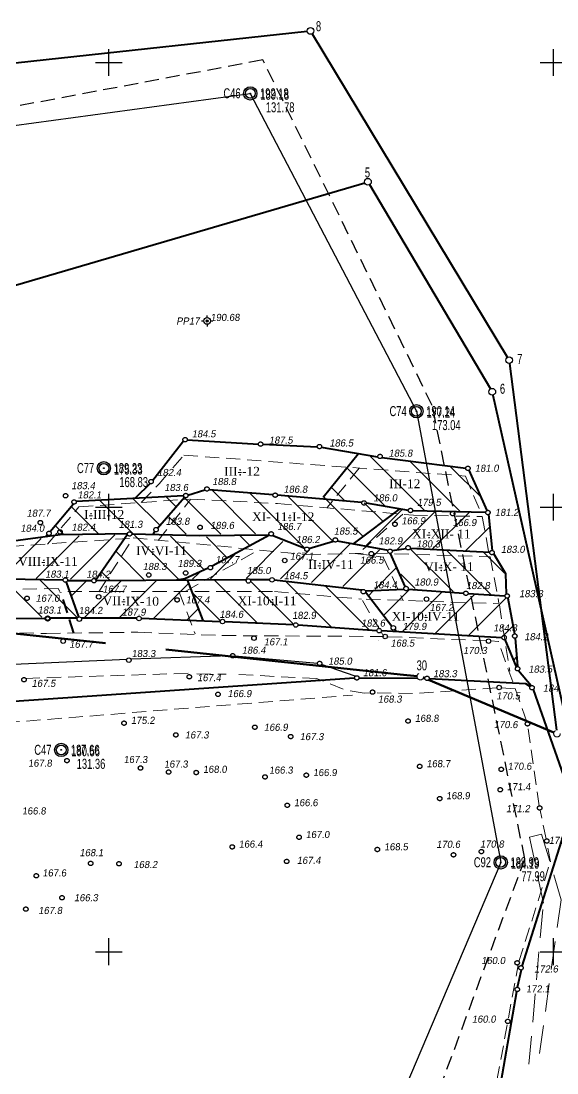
# Model space of a CAD drawing. Header units: millimetres. Extents: x 3233194 to 6468300, y 5635139 to 11269398.
# Drawn here: x 3233760.5 to 3234001.6, y 5635745.4 to 5636218.7 of the extents above; entities that cross this region are included whole.
import ezdxf
from ezdxf.enums import TextEntityAlignment as Align

# ---------------------------------------------------------------- set-up
doc = ezdxf.new("R2010")
doc.units = ezdxf.units.MM
doc.header["$LTSCALE"] = 2
doc.header["$PDMODE"] = 32
doc.header["$PDSIZE"] = 0.3
doc.linetypes.add('DASHED2', pattern=[9.525, 6.35, -3.175])
doc.linetypes.add('HIDDEN2', pattern=[4.7625, 3.175, -1.5875])
for name, color, linetype in [('REGION_OBJ', 7, 'Continuous'), ('в.доб.бровка', 7, 'Continuous'), ('ввскр.бровка', 7, 'Continuous'), ('вдб', 7, 'Continuous'), ('ВЫСОТЫ', 7, 'Continuous'), ('Гірничий відвід', 7, 'Continuous'), ('ИМЕНА', 7, 'Continuous'), ('КОДЫ_СМЕЖЕСТВ', 7, 'Continuous'), ('Контур запасів', 7, 'Continuous'), ('КОНТУРА_СМЕЖЕСТВ', 7, 'Continuous'), ('КОНТУРА_УГОДИЙ', 7, 'Continuous'), ('кресты', 7, 'Continuous'), ('н.доб.бровка', 7, 'Continuous'), ('нвскр.бровка', 7, 'Continuous'), ('ндб', 7, 'Continuous'), ('ОШИБКИ', 7, 'Continuous'), ('ПИКЕТЫ', 7, 'Continuous'), ('ПРОМЫШЛ', 7, 'Continuous'), ('ПРОМЫШЛЕННЫЕ', 7, 'Continuous'), ('ПУНКТЫ', 7, 'Continuous'), ('РЕЛЬЕФ', 7, 'Continuous'), ('ТОКА_СТ', 1, 'Continuous')]:
    doc.layers.add(name, color=color, linetype=linetype)
doc.layers.add('н.бровка', color=7, linetype='HIDDEN2', lineweight=20)
doc.styles.add('grad', font='grad.shx')
doc.styles.add('universw', font='universw.shx', dxfattribs={"oblique": 10})
doc.styles.add('user', font='symeteo.shx', dxfattribs={"height": 2.5})

# ---------------------------------------------------------------- blocks, each defined once
blk = doc.blocks.new('5_1')
at = {"linetype": 'Continuous'}
h = blk.add_hatch(color=7, dxfattribs=at)
edge = h.paths.add_edge_path()
edge.add_arc((0, 0), 0.0588, 0, 360)
at = {"color": 7, "linetype": 'Continuous'}
for p, q in [((-0.75, 0), (-1.25, 0)), ((0, 0.75), (0, 1.25)), ((0.75, 0), (1.25, 0)), ((0, -0.75), (0, -1.25))]:
    blk.add_line(p, q, dxfattribs=at)
for radius in [0.75, 0.0588]:
    blk.add_circle((0, 0), radius, dxfattribs=at)
at = {"color": 7, "linetype": 'Continuous', "style": 'grad', "oblique": 10, "width": 0.7}
blk.add_attdef('P4', (2, 0.7), '', height=2.5, dxfattribs=at)
blk.add_attdef('P37', text='', height=2.5, dxfattribs=at).set_placement((-2, 0), align=Align.MIDDLE_RIGHT)
at = {"color": 7, "linetype": 'Continuous', "style": 'user', "flags": 8}
blk.add_attdef('ddddd', text='', height=2.5, dxfattribs=at).set_placement((2, 0), align=Align.MIDDLE_LEFT)
at = {"color": 7, "linetype": 'Continuous', "style": 'grad', "oblique": 10, "width": 0.7}
blk.add_attdef('P69', text='', height=2.5, dxfattribs=at).set_placement((2, -0.7), align=Align.TOP_LEFT)
blk = doc.blocks.new('89_1')
h = blk.add_hatch(color=256)
h.paths.add_polyline_path([(-1.5, 0, 1), (1.5, 0, 1)])
h.paths.add_polyline_path([(1.1, 0, -1), (-1.1, 0, -1)], flags=16)
h.paths.add_polyline_path([(0.06, 0, -1), (-0.06, 0, -1)], flags=0)
for radius in [1.5, 1.1, 0.0622]:
    blk.add_circle((0, 0), radius)
at = {"color": 7, "linetype": 'Continuous', "style": 'grad', "oblique": 10, "width": 0.7}
for tag, p in [('P37', (6.48, 0.16)), ('P4', (6.45, -2.94))]:
    blk.add_attdef(tag, text='', height=2.5, dxfattribs=at).set_placement(p, align=Align.CENTER)
at = {"color": 7, "linetype": 'Continuous', "style": 'user', "flags": 8}
blk.add_attdef('ddddd', (2.53, -1.14), '', height=2.5, dxfattribs=at)
blk = doc.blocks.new('POINTINV')
at = {"layer": 'ПУНКТЫ', "color": 0, "linetype": 'Continuous'}
blk.add_point((0, 0), dxfattribs=at)
at = {"layer": 'ВЫСОТЫ', "color": 0, "style": 'grad', "width": 0.7}
blk.add_attdef('POINT_H', (1.6, -0.8), '', height=1.65, dxfattribs=at)
at = {"layer": 'ИМЕНА', "color": 0, "style": 'grad', "width": 0.7}
blk.add_attdef('POINT_NAM', text='', height=1.65, dxfattribs=at).set_placement((-1.6, -0.8), align=Align.RIGHT)
at = {"layer": 'ОШИБКИ', "color": 0, "linetype": 'Continuous', "style": 'grad', "width": 0.7, "flags": 1}
blk.add_attdef('POINT_MX', text='', height=1.65, dxfattribs=at).set_placement((-4.2077, 4.453385), align=Align.RIGHT)
blk.add_attdef('POINT_MY', (2.8923, 4.253385), '', height=1.65, dxfattribs=at)
blk = doc.blocks.new('piket')
at = {"layer": 'ПИКЕТЫ', "linetype": 'Continuous'}
h = blk.add_hatch(color=7, dxfattribs=at)
edge = h.paths.add_edge_path()
edge.add_arc((0, 0), 0.3, 0, 360)
at = {"layer": 'ПИКЕТЫ', "color": 7, "linetype": 'Continuous'}
blk.add_circle((0, 0), 0.3, dxfattribs=at)
at = {"layer": 'ВЫСОТЫ', "style": 'universw', "oblique": 6}
blk.add_attdef('H', (1.88, -0.23), '', height=2, dxfattribs=at)
at = {"layer": 'ИМЕНА', "style": 'universw', "oblique": 10}
blk.add_attdef('NAME', text='', height=2, dxfattribs=at).set_placement((0, 2.37), align=Align.CENTER)
at = {"layer": 'ТОКА_СТ', "style": 'universw', "oblique": 6, "flags": 1}
blk.add_attdef('POINT', text='', height=2, dxfattribs=at).set_placement((0, -2.79), align=Align.CENTER)

msp = doc.modelspace()

# ---------------------------------------------------------------- linework, layer by layer
for p, q in [((3233917.5, 5636022.91), (3233941.83, 5635998.58)), ((3233935.7, 5636020.42), (3233957.9, 5635998.22)), ((3233907.34, 5636017.36), (3233924.06, 5636000.64)), ((3233953.69, 5636018.15), (3233967.41, 5636004.43)), ((3233825.8, 5636004.61), (3233830.1, 5636000.3)), ((3233833.21, 5636005.05), (3233833.72, 5636004.54)), ((3233900.35, 5636008.62), (3233905.97, 5636003.01)), ((3233783.12, 5636000.13), (3233795.34, 5635987.91)), ((3233796.13, 5636002.84), (3233810.95, 5635988.02)), ((3233810.96, 5636003.72), (3233822.87, 5635991.82)), ((3233896.86, 5636004.26), (3233897.34, 5636003.78)), ((3233775.95, 5635991.59), (3233779.8, 5635987.74)), ((3233772.36, 5635987.32), (3233772.73, 5635986.95)), ((3233831.36, 5635967.61), (3233811.57, 5635987.4)), ((3233842.75, 5635971.93), (3233827.78, 5635986.9)), ((3233853.17, 5635977.24), (3233843.84, 5635986.57)), ((3233863.46, 5635982.66), (3233859.09, 5635987.02)), ((3233861.69, 5635967.95), (3233878.2, 5635984.46)), ((3233877.17, 5635967.72), (3233890.36, 5635980.9)), ((3233891.2, 5635966.02), (3233908.57, 5635983.4)), ((3233815.9, 5635967.35), (3233803.39, 5635979.86)), ((3233845.69, 5635967.66), (3233856.72, 5635978.69)), ((3233905.22, 5635964.33), (3233921.71, 5635980.82)), ((3233919.71, 5635963.1), (3233929.25, 5635972.65)), ((3233753.11, 5635967.29), (3233769.88, 5635950.51)), ((3233769.05, 5635967.06), (3233785.9, 5635950.21)), ((3233783.11, 5635960.08), (3233790.18, 5635967.16)), ((3233788.61, 5635949.88), (3233805.87, 5635967.13)), ((3233800.39, 5635967.15), (3233796.77, 5635970.77)), ((3233804.38, 5635949.92), (3233821.56, 5635967.11)), ((3233837.68, 5635967.52), (3233840.55, 5635970.39)), ((3233847.38, 5635967.3), (3233866.69, 5635947.99)), ((3233863.76, 5635966.64), (3233883.1, 5635947.3)), ((3233819.87, 5635949.7), (3233835.7, 5635965.53)), ((3233879.54, 5635966.58), (3233900.01, 5635946.11)), ((3233897.37, 5635964.47), (3233916.95, 5635944.88)), ((3233916.71, 5635960.11), (3233919.04, 5635962.43)), ((3233923.75, 5635951.43), (3233935.29, 5635962.97)), ((3233837.99, 5635960.98), (3233850.28, 5635948.69)), ((3233931.95, 5635943.92), (3233949.85, 5635961.82)), ((3233946.68, 5635942.94), (3233964.49, 5635960.74)), ((3233961.42, 5635941.95), (3233978.65, 5635959.19)), ((3233834.94, 5635949.05), (3233840.18, 5635954.29)), ((3233976.4, 5635941.22), (3233981.66, 5635946.48)), ((3233982.24, 5635931.35), (3233983.39, 5635932.5))]:
    msp.add_line(p, q)
at = {"color": 7}
for p, q in [((3233846.09, 5636007.89), (3233866.02, 5635987.95)), ((3233863.29, 5636006.4), (3233888.1, 5635981.59)), ((3233880.49, 5636004.91), (3233900.7, 5635984.71)), ((3233834.07, 5636004.19), (3233850.4, 5635987.86)), ((3233897.7, 5636003.43), (3233914.37, 5635986.75)), ((3233914.9, 5636001.94), (3233923.34, 5635993.5)), ((3233826.76, 5635995.78), (3233834.78, 5635987.76)), ((3233915.57, 5635982.54), (3233932.04, 5635999.01)), ((3233929.52, 5635980.78), (3233946.87, 5635998.13)), ((3233945.48, 5635981.02), (3233962.29, 5635997.83)), ((3233960.47, 5635980.29), (3233971.29, 5635991.11)), ((3233751.92, 5635968.18), (3233769.56, 5635985.83)), ((3233767.34, 5635967.89), (3233786.57, 5635987.12)), ((3233782.77, 5635967.6), (3233802.67, 5635987.5)), ((3233935.57, 5635981.26), (3233954.86, 5635961.97)), ((3233952.2, 5635980.35), (3233971.84, 5635960.71)), ((3233968.82, 5635979.45), (3233977.85, 5635970.41)), ((3233931.25, 5635969.87), (3233937.75, 5635963.37))]:
    msp.add_line(p, q, dxfattribs=at)
at = {"color": 2, "linetype": 'HIDDEN2'}
msp.add_lwpolyline([(3233602.39, 5635231.12), (3233766.68, 5635200.96), (3233779.22, 5635204.76), (3233787.49, 5635209.81), (3233795.16, 5635216.12), (3233804.29, 5635226.19), (3233869.03, 5635336.72), (3233896.11, 5635420.37), (3233922.35, 5635666.7), (3233987.12, 5635841.79), (3233945.44, 5636045.77), (3233869.26, 5636201.16), (3233677.17, 5636165.03), (3233523.87, 5636171.31), (3233479.31, 5636035.24), (3233471.28, 5635905.06), (3233461.7, 5635783.35), (3233459.88, 5635761.76)], dxfattribs=at)
at = {"color": 7, "linetype": 'Continuous', "lineweight": 40}
for points in [[(3233821.88, 5635990.57), (3233834, 5636004.43)], [(3233910.1, 5635983.47), (3233931.12, 5635999.3)], [(3233808.33, 5635987.71), (3233793.97, 5635967.05)], [(3233819.9, 5635987.64), (3233820.73, 5635988.98)], [(3233872.22, 5635987.35), (3233846.39, 5635973.43)], [(3233933.24, 5635964.26), (3233926.61, 5635979.15)], [(3233844.69, 5635972.6), (3233834.13, 5635967.69), (3233830.38, 5635967.18)], [(3233835.23, 5635967.32), (3233842.32, 5635948.95)], [(3233780.76, 5635966.24), (3233786.37, 5635950.56)], [(3233915.56, 5635962.3), (3233932.75, 5635963.08)], [(3233934.63, 5635963.07), (3233959.59, 5635961.22)], [(3233961.56, 5635961.08), (3233978.18, 5635960.07)]]:
    msp.add_lwpolyline(points, dxfattribs=at)
at = {"color": 7, "linetype": 'HIDDEN2', "lineweight": 20}
for points in [[(3233822.19, 5635985), (3233836.72, 5636003.47)], [(3233932.22, 5635996.79), (3233914.25, 5635980.92)], [(3233795.47, 5635961.86), (3233810.56, 5635985.65)], [(3233834.67, 5635962.23), (3233867.47, 5635980.7)], [(3233910.74, 5635979.13), (3233923.4, 5635977.48), (3233932.42, 5635957.86)], [(3233831.62, 5635961.76), (3233838.79, 5635942.99)], [(3233914.03, 5635957.91), (3233921.55, 5635945.4)], [(3233915.78, 5635958.63), (3233975.32, 5635956.53)]]:
    msp.add_lwpolyline(points, dxfattribs=at)
at = {"color": 7, "linetype": 'HIDDEN2', "lineweight": 40}
msp.add_lwpolyline([(3233784.18, 5635943.31), (3233778.41, 5635961.62)], dxfattribs=at)
at = {"linetype": 'HIDDEN2'}
for centre in [(3233954.63, 5635997.08), (3233845.67, 5635972.74), (3233933.69, 5635963.37), (3233960.58, 5635961.23)]:
    msp.add_circle(centre, 0.989, dxfattribs=at)
at = {"layer": 'REGION_OBJ', "color": 30, "linetype": 'Continuous'}
msp.add_lwpolyline([(3233996.39, 5635958.93), (3233996.39, 5635958.93)], dxfattribs=at)
at = {"layer": 'в.доб.бровка', "color": 7, "linetype": 'Continuous', "lineweight": 40}
for points in [[(3233785.24, 5636002.74), (3233833.62, 5636005.27)], [(3233835.57, 5636005.44), (3233843.16, 5636007.82)], [(3233845.07, 5636007.99), (3233873.86, 5636005.69)], [(3233875.77, 5636005.53), (3233913.81, 5636002.21)], [(3233773.52, 5635989.03), (3233783.99, 5636001.38)], [(3233915.73, 5636001.94), (3233934.69, 5635998.67)], [(3233936.64, 5635998.44), (3233969.52, 5635997.73)], [(3233970.79, 5635996.62), (3233972.35, 5635980.52)], [(3233771.46, 5635986.6), (3233772.27, 5635987.56)], [(3233771.48, 5635949.95), (3233731.45, 5635949.51)], [(3233785.76, 5635949.96), (3233773.49, 5635949.96)], [(3233812.55, 5635949.98), (3233787.66, 5635949.96)], [(3233850.12, 5635948.44), (3233814.56, 5635949.94)], [(3233976.79, 5635941.2), (3233922.69, 5635944.32)]]:
    msp.add_lwpolyline(points, dxfattribs=at)
at = {"layer": 'ввскр.бровка', "color": 7, "linetype": 'Continuous', "lineweight": 40}
msp.add_line((3233856.5, 5635932.57), (3233856.88, 5635932.56), dxfattribs=at)
for points in [[(3233983.3, 5635928.12), (3233978.23, 5635940.41)], [(3233989.91, 5635919.64), (3233984.29, 5635926.41)], [(3233912.51, 5635923.15), (3233938.8, 5635923.04)], [(3233941.4, 5635923.03), (3233942.14, 5635923.03)], [(3233944.11, 5635922.92), (3233987.35, 5635920.6), (3233989.52, 5635919.32)], [(3233990.89, 5635917.93), (3234004.51, 5635879.13)], [(3233985.95, 5635793.51), (3234007.06, 5635860.45)], [(3233983.86, 5635783.98), (3233985.54, 5635791.76)], [(3233976.51, 5635741.52), (3233983.48, 5635782.04)]]:
    msp.add_lwpolyline(points, dxfattribs=at)
at = {"layer": 'вдб', "color": 7, "linetype": 'Continuous', "lineweight": 40}
for points in [[(3233833.59, 5636029.66), (3233819.84, 5636011.98)], [(3233867.25, 5636028.22), (3233835.26, 5636030.09)], [(3233893.74, 5636027.01), (3233869.21, 5636028.12)], [(3233921.03, 5636022.48), (3233895.61, 5636026.84)], [(3233912.15, 5636023.81), (3233896.41, 5636004.27)], [(3233960.5, 5636017.4), (3233922.77, 5636022.21)], [(3233970.22, 5635998.51), (3233961.99, 5636016.58)], [(3233818.61, 5636010.57), (3233811.95, 5636004.14)], [(3233808.31, 5635987.94), (3233778.05, 5635987.48), (3233754.7, 5635984.37), (3233733.35, 5635986.74)], [(3233810.29, 5635987.94), (3233840.98, 5635987.16), (3233872.08, 5635987.59)], [(3233873.68, 5635987.26), (3233888.19, 5635981.53)], [(3233889.98, 5635981.39), (3233901.1, 5635984.62)], [(3233902.72, 5635984.78), (3233925.65, 5635980.65)], [(3233927.4, 5635980.53), (3233933.7, 5635981.32)], [(3233971.32, 5635979.64), (3233935.54, 5635981.36)], [(3233978.87, 5635960.98), (3233978.52, 5635969.95), (3233973.1, 5635978.97)], [(3233736.51, 5635968.03), (3233779.41, 5635967.21)], [(3233781.41, 5635967), (3233792.32, 5635967.04)], [(3233793.97, 5635967.05), (3233861.94, 5635967.36)], [(3233863.57, 5635967.36), (3233872.34, 5635967.4)], [(3233874.35, 5635967.27), (3233913.82, 5635962.76)], [(3233915.45, 5635961.81), (3233927.34, 5635946.49)], [(3233979.5, 5635959.1), (3233982.43, 5635942.94)], [(3233786.57, 5635948.62), (3233786.57, 5635948.62)], [(3233928.57, 5635944.89), (3233929.1, 5635944.21)], [(3233921.16, 5635940.05), (3233921.16, 5635940.03)], [(3233921.34, 5635939.89), (3233921.34, 5635939.87)], [(3233982.69, 5635940.99), (3233983.75, 5635928.27)], [(3233737.58, 5635911.34), (3233910.52, 5635923.22)]]:
    msp.add_lwpolyline(points, dxfattribs=at)
at = {"layer": 'вдб', "color": 7, "lineweight": 40}
for points in [[(3233883.06, 5635946.99), (3233852.12, 5635948.38)], [(3233920.5, 5635944.38), (3233885.07, 5635946.87)]]:
    msp.add_lwpolyline(points, dxfattribs=at)
at = {"layer": 'вдб', "color": 7}
for points in [[(3233808.17, 5635931.5), (3233757.13, 5635929.18)], [(3233854.7, 5635933.02), (3233809.87, 5635931.56)], [(3233893.8, 5635929.58), (3233856.66, 5635932.95)], [(3233910.71, 5635923.87), (3233895.65, 5635929.18)]]:
    msp.add_lwpolyline(points, dxfattribs=at)
at = {"layer": 'Гірничий відвід', "color": 7, "linetype": 'Continuous', "lineweight": 40}
for points in [[(3233516.13, 5636173.67), (3233889.22, 5636214.05)], [(3233891.5, 5636212.92), (3233979.32, 5636067.36)], [(3233980.28, 5636064.57), (3234001.37, 5635899.58)]]:
    msp.add_lwpolyline(points, dxfattribs=at)
at = {"layer": 'КОДЫ_СМЕЖЕСТВ', "color": 7, "linetype": 'Continuous', "lineweight": 40}
msp.add_lwpolyline([(3233710.77, 5636085.97), (3233915.08, 5636145.94)], dxfattribs=at)
msp.add_lwpolyline([(3233710.77, 5636085.97), (3233915.08, 5636145.94)], dxfattribs=at)
at = {"layer": 'Контур запасів', "color": 5, "linetype": 'Continuous'}
msp.add_lwpolyline([(3233531.12, 5636161.14), (3233677.57, 5636160.94), (3233863.62, 5636186.1), (3233938.34, 5636043.12), (3233976.25, 5635840.16), (3233904.73, 5635671.71), (3233892.02, 5635420.86), (3233850.77, 5635332.58), (3233782.32, 5635239.75), (3233681.44, 5635245.91), (3233597.07, 5635240.68), (3233461.15, 5635251.02), (3233358.47, 5635271.45), (3233358.83, 5635380.03), (3233406.76, 5635492.03), (3233445.08, 5635643.63), (3233474.1, 5635783.18), (3233485.44, 5635905.91), (3233500.56, 5636033.68), (3233531.12, 5636161.14)], dxfattribs=at)
at = {"layer": 'КОНТУРА_СМЕЖЕСТВ', "color": 7, "linetype": 'Continuous', "lineweight": 40}
for points in [[(3233917.3, 5636145.06), (3233971.68, 5636053.19)], [(3233972.78, 5636050.42), (3234022.25, 5635830.58)], [(3233481.34, 5635972.32), (3233798.42, 5635938.75)], [(3233938.6, 5635923.91), (3233931.02, 5635924.71), (3233825.6, 5635935.87)], [(3233825.6, 5635935.87), (3233931.02, 5635924.71), (3233938.6, 5635923.91)], [(3233941.5, 5635923.22), (3233942.14, 5635922.95)], [(3233942.14, 5635922.95), (3233941.5, 5635923.22)], [(3234000.17, 5635898.67), (3233943.79, 5635922.26)], [(3233943.79, 5635922.26), (3234000.17, 5635898.67)], [(3233943.79, 5635922.26), (3234000.17, 5635898.67)]]:
    msp.add_lwpolyline(points, dxfattribs=at)
at = {"layer": 'КОНТУРА_СМЕЖЕСТВ', "color": 7, "linetype": 'Continuous', "lineweight": 50}
msp.add_lwpolyline([(3233481.34, 5635972.32), (3233798.42, 5635938.75)], dxfattribs=at)
at = {"layer": 'КОНТУРА_СМЕЖЕСТВ', "color": 2, "linetype": 'Continuous', "lineweight": 50}
for points in [[(3233825.6, 5635935.87), (3233931.02, 5635924.71), (3233938.6, 5635923.91)], [(3233941.5, 5635923.22), (3233942.14, 5635922.95)]]:
    msp.add_lwpolyline(points, dxfattribs=at)
at = {"layer": 'КОНТУРА_УГОДИЙ', "color": 7, "linetype": 'Continuous'}
for points in [[(3233917.3, 5636145.06), (3233971.69, 5636053.19)], [(3233972.78, 5636050.42), (3234022.25, 5635830.58)], [(3233938.6, 5635923.91), (3233931.02, 5635924.71)], [(3233942.14, 5635922.95), (3233941.5, 5635923.22)], [(3234000.17, 5635898.67), (3233943.79, 5635922.26)]]:
    msp.add_lwpolyline(points, dxfattribs=at)
at = {"layer": 'кресты', "color": 7, "linetype": 'Continuous'}
for p, q in [((3233800, 5636194), (3233800, 5636206)), ((3234000, 5636194), (3234000, 5636206)), ((3233794, 5636200), (3233806, 5636200)), ((3233994, 5636200), (3234006, 5636200)), ((3233800, 5635994), (3233800, 5636006)), ((3234000, 5635994), (3234000, 5636006)), ((3233794, 5636000), (3233806, 5636000)), ((3233994, 5636000), (3234006, 5636000)), ((3233800, 5635794), (3233800, 5635806)), ((3234000, 5635794), (3234000, 5635806)), ((3234000, 5635797.41), (3234000, 5635802.59)), ((3233794, 5635800), (3233806, 5635800)), ((3233994, 5635800), (3234006, 5635800)), ((3233997.41, 5635800), (3234002.59, 5635800))]:
    msp.add_line(p, q, dxfattribs=at)
at = {"layer": 'кресты', "color": 7, "linetype": 'DASHED2', "lineweight": 20}
msp.add_point((3233844.26, 5636083.66), dxfattribs=at)
at = {"layer": 'н.бровка', "color": 7, "linetype": 'HIDDEN2', "lineweight": 20}
for points in [[(3233772.42, 5635983.37), (3233786.53, 5636000.06), (3233836.1, 5636003.59)], [(3233836.84, 5636003.62), (3233875.82, 5636001.58), (3233936.97, 5635996.38), (3233967.98, 5635995.73), (3233971, 5635978.73)]]:
    msp.add_lwpolyline(points, dxfattribs=at)
at = {"layer": 'н.доб.бровка', "color": 7, "linetype": 'HIDDEN2', "lineweight": 20}
for points in [[(3233777.93, 5635962.01), (3233777.17, 5635963.38), (3233694.02, 5635962.07)], [(3233984.45, 5635795.55), (3233998.58, 5635840.36), (3233997.03, 5635848.79)]]:
    msp.add_lwpolyline(points, dxfattribs=at)
at = {"layer": 'нвскр.бровка', "color": 7, "linetype": 'HIDDEN2', "lineweight": 20}
for points in [[(3233839.53, 5635925.01), (3233852.8, 5635924.77)], [(3233988.26, 5635903.49), (3233988.25, 5635903.65)]]:
    msp.add_lwpolyline(points, dxfattribs=at)
at = {"layer": 'нвскр.бровка', "color": 7}
for centre in [(3233890.72, 5636214.21), (3233916.53, 5636146.36), (3233980.09, 5636066.07), (3233972.45, 5636051.89)]:
    msp.add_circle(centre, 1.51, dxfattribs=at)
at = {"layer": 'нвскр.бровка', "color": 7, "linetype": 'HIDDEN2', "lineweight": 20}
for centre in [(3233940.11, 5635923.8), (3234001.56, 5635898.09)]:
    msp.add_circle(centre, 1.51, dxfattribs=at)
at = {"layer": 'ндб', "color": 7, "linetype": 'HIDDEN2', "lineweight": 20}
for points in [[(3233814.59, 5636002.06), (3233822.55, 5636010.42), (3233833.74, 5636023.37), (3233960.44, 5636013.98), (3233967.58, 5635996.71)], [(3233912.6, 5636017.45), (3233898.22, 5635999.86)], [(3233809.29, 5635985.93), (3233754.42, 5635982.23), (3233701.45, 5635981.73), (3233689.8, 5635962.84)], [(3233810.92, 5635986.21), (3233888.99, 5635978.61), (3233917.09, 5635979.29)], [(3233919.03, 5635979.32), (3233971.55, 5635977.64), (3233975.46, 5635956.83)], [(3233781.54, 5635962.05), (3233874.5, 5635961.98), (3233913.58, 5635958.65)], [(3233975.67, 5635956.06), (3233980.29, 5635926.25)], [(3233680.05, 5635942.65), (3233731.32, 5635944.33), (3233771.91, 5635943.13), (3233812.99, 5635943.73), (3233850.86, 5635942.2), (3233923.19, 5635941.78)], [(3233922.45, 5635943.9), (3233923.71, 5635941.81)], [(3233970, 5635939.81), (3233925.42, 5635941.71)], [(3233988.01, 5635903.43), (3233975.23, 5635939.52), (3233971.8, 5635939.84)], [(3233762.61, 5635922.92), (3233836.24, 5635925.25)], [(3233905.42, 5635918.07), (3233893.38, 5635922.9), (3233855.77, 5635924.79)], [(3233734.46, 5635901.49), (3233909.57, 5635915.39)], [(3233917.65, 5635916.47), (3233914.8, 5635916.25), (3233906.42, 5635917.61)], [(3233974.55, 5635918.65), (3233936.57, 5635916.12), (3233919.56, 5635916.54)], [(3233982.75, 5635918.28), (3233976.49, 5635918.74)], [(3233993.6, 5635865.63), (3233988.44, 5635901.52)], [(3233996.75, 5635850.74), (3233993.95, 5635863.68)], [(3233971.16, 5635723.32), (3233984.09, 5635794.09)]]:
    msp.add_lwpolyline(points, dxfattribs=at)
at = {"layer": 'ПИКЕТЫ', "linetype": 'HIDDEN2'}
for centre in [(3233834.3, 5636030.34), (3233868.24, 5636028.32), (3233894.71, 5636027.24), (3233921.97, 5636022.79), (3233961.49, 5636017.43), (3233818.99, 5636011.48), (3233780.5, 5636005.11), (3233834.6, 5636005.21), (3233844.09, 5636008.16), (3233874.8, 5636005.37), (3233784.35, 5636002.31), (3233914.74, 5636001.88), (3233935.66, 5635998.48), (3233970.49, 5635997.56), (3233769.15, 5635993.05), (3233821.21, 5635989.84), (3233841.03, 5635990.89), (3233928.68, 5635992.3), (3233773.05, 5635988.16), (3233778, 5635988.84), (3233809.3, 5635987.91), (3233872.99, 5635987.97), (3233901.86, 5635985.26), (3233889.06, 5635981.05), (3233926.49, 5635980.13), (3233934.61, 5635981.71), (3233972.31, 5635979.56), (3233763.18, 5635958.97), (3233830.7, 5635958.26), (3233979.16, 5635960.03), (3233977.79, 5635941.3), (3233982.6, 5635941.97), (3233855.69, 5635933.13), (3233894.79, 5635929.66), (3233836.14, 5635923.65), (3233911.52, 5635923.17), (3233983.82, 5635927.29), (3233761.8, 5635922.35), (3233943.12, 5635922.98), (3233990.33, 5635918.75), (3233918.59, 5635916.76), (3233806.83, 5635902.8), (3233865.65, 5635900.98), (3233934.58, 5635903.75), (3233988.31, 5635902.5), (3233830.11, 5635897.52), (3233881.78, 5635896.77), (3233781.11, 5635885.94), (3233814.22, 5635882.61), (3233826.85, 5635880.79), (3233839.28, 5635880.59), (3233939.81, 5635883.35), (3233976.47, 5635882.01), (3233870.23, 5635878.63), (3233888.79, 5635879.4), (3233976.03, 5635872.84), (3233948.83, 5635868.88), (3233880.23, 5635865.86), (3233993.77, 5635864.65), (3233885.57, 5635851.48), (3233996.99, 5635849.78), (3233855.48, 5635847.14), (3233920.75, 5635845.97), (3233955.02, 5635843.56), (3233967.58, 5635845.03), (3233791.79, 5635839.71), (3233804.54, 5635839.53), (3233879.98, 5635840.59), (3233767.32, 5635834.14), (3233778.91, 5635824.26), (3233762.64, 5635819.14), (3233983.65, 5635794.98), (3233985.34, 5635792.73), (3233983.69, 5635783), (3233979.45, 5635768.62)]:
    msp.add_circle(centre, 0.989, dxfattribs=at)
at = {"layer": 'ПИКЕТЫ', "color": 7}
for centre in [(3233879.1, 5635975.99), (3233918.07, 5635979.02), (3233780.42, 5635967.19), (3233780.42, 5635967.19), (3233793.32, 5635966.89), (3233793.32, 5635966.89), (3233817.93, 5635969.47), (3233834.53, 5635970.33), (3233862.76, 5635966.77), (3233873.34, 5635967.26), (3233914.46, 5635961.97), (3233795.4, 5635959.61), (3233942.88, 5635958.61), (3233772.48, 5635949.88), (3233786.71, 5635949.61), (3233813.55, 5635949.87), (3233851.12, 5635948.5), (3233851.12, 5635948.5), (3233884.06, 5635946.98), (3233921.57, 5635944.39), (3233927.98, 5635945.71), (3233779.44, 5635939.71), (3233865.26, 5635941.06), (3233924.24, 5635941.77), (3233970.8, 5635939.72), (3233808.96, 5635931.13), (3233975.53, 5635918.81), (3233849.07, 5635915.77)]:
    msp.add_circle(centre, 1.01, dxfattribs=at)
at = {"layer": 'ПРОМЫШЛ', "color": 7, "linetype": 'DASHED2', "lineweight": 20}
msp.add_lwpolyline([(3233988.94, 5635749.35), (3233995.43, 5635821.77), (3233989.23, 5635851.57), (3233994.66, 5635852.89), (3234003.46, 5635823.38), (3233993.16, 5635750.65)], dxfattribs=at)
at = {"layer": 'РЕЛЬЕФ', "color": 7, "linetype": 'Continuous', "lineweight": 40}
msp.add_circle((3233772.48, 5635949.88), 1.01, dxfattribs=at)

# ---------------------------------------------------------------- block references
at = {"layer": 'ПИКЕТЫ', "color": 4}
ref = msp.add_blockref('piket', (3233844.2, 5636083.74), dxfattribs=dict(at, xscale=1.6, yscale=1.6, zscale=1.6))
ref.add_attrib('H', '190.68', (3233845.8, 5636083.74, -302.93), dxfattribs={"layer": 'ВЫСОТЫ', "height": 3.2, "style": 'universw', "oblique": 6})
at = {"layer": 'ПРОМЫШЛЕННЫЕ', "color": 7, "linetype": 'Continuous', "xscale": 2, "yscale": 2, "zscale": 2, "rotation": 353.291126940981}
for p in [(3233863.62, 5636186.1), (3233938.34, 5636043.12), (3233797.73, 5636017.48), (3233778.54, 5635890.74), (3233976.25, 5635840.16)]:
    msp.add_blockref('89_1', p, dxfattribs=at)
at = {"layer": 'ПУНКТЫ', "color": 7, "linetype": 'Continuous', "xscale": 2.727815320212315, "yscale": 2.727815320212315, "zscale": 2.727815320212315}
for p, values in [((3233863.62, 5636186.09), {'POINT_NAM': 'C46', 'POINT_H': '192.18'}), ((3233938.35, 5636043.11), {'POINT_NAM': 'C74', 'POINT_H': '190.14'}), ((3233797.74, 5636017.49), {'POINT_NAM': 'C77', 'POINT_H': '189.23'}), ((3233778.54, 5635890.74), {'POINT_NAM': 'C47', 'POINT_H': '187.66'}), ((3233976.25, 5635840.16), {'POINT_NAM': 'C92', 'POINT_H': '188.99'})]:
    msp.add_blockref('POINTINV', p, dxfattribs=at).add_auto_attribs(values)
at = {"layer": 'ПУНКТЫ', "color": 7, "linetype": 'Continuous', "xscale": 2, "yscale": 2, "zscale": 2}
for rotation in [0.982932777762484, 0.7079295605870272]:
    msp.add_blockref('5_1', (3233844.2, 5636083.74), dxfattribs=dict(at, rotation=rotation))

# ---------------------------------------------------------------- texts
at = {"color": 7, "char_height": 4, "attachment_point": 1}
for s, insert, width in [('{\\fTimes New Roman|b0|i0|c0|p18;III--12}', (3233851.84, 5636018.1), 19.7412), ('{\\fTimes New Roman|b0|i0|c0|p18;III-12}', (3233926.04, 5636012.51), 19.7412), ('{\\fTimes New Roman|b0|i0|c0|p18;I-III-12}', (3233788.82, 5635998.69), 13.3941), ('{\\fTimes New Roman|b0|i0|c0|p18;XI- 11-I-12}', (3233864.41, 5635997.67), 31.719), ('{\\fTimes New Roman|b0|i0|c0|p18;XI-XII- 11}', (3233936.4, 5635989.93), 25.3807), ('{\\fTimes New Roman|b0|i0|c0|p18;IV-VI-11}', (3233812.24, 5635982.42), 19.3086), ('{\\fTimes New Roman|b0|i0|c0|p18;VIII-IX-11}', (3233759.13, 5635977.57), 19.3086), ('{\\fTimes New Roman|b0|i0|c0|p18;II-IV-11}', (3233889.65, 5635976.16), 19.3086), ('{\\fTimes New Roman|b0|i0|c0|p18;VI-X- 11}', (3233941.78, 5635975.2), 25.3807), ('{\\fTimes New Roman|b0|i0|c0|p18;VII-}', (3233797.16, 5635959.88), 7.6067), ('{\\fTimes New Roman|b0|i0|c0|p18;10}', (3233816.49, 5635959.64), 7.6067), ('{\\fTimes New Roman|b0|i0|c0|p18;XI-10-I-11}', (3233857.89, 5635959.86), 7.6067), ('{\\fTimes New Roman|b0|i0|c0|p18;XI-10-}', (3233927.24, 5635952.84), 7.6067), ('{\\fTimes New Roman|b0|i0|c0|p18;IV-11}', (3233943.34, 5635952.84), 7.6067)]:
    msp.add_mtext(s, dxfattribs=dict(at, insert=insert, width=width))
at = {"color": 7, "linetype": 'HIDDEN2', "lineweight": 20, "char_height": 4, "attachment_point": 1}
for s, insert, width in [('{\\fTimes New Roman|b0|i0|c204|p18;:}', (3233858.2, 5636018.23), 2.3327), ('{\\fTimes New Roman|b0|i0|c204|p18;:}', (3233791.15, 5635998.53), 2.3327), ('{\\fTimes New Roman|b0|i0|c204|p18;:}', (3233880.63, 5635997.69), 2.3327), ('{\\fTimes New Roman|b0|i0|c204|p18;:}', (3233943.2, 5635989.96), 2.3327), ('{\\fTimes New Roman|b0|i0|c204|p18;:}', (3233818.96, 5635982.47), 2.3327), ('{\\fTimes New Roman|b0|i0|c204|p18;:}', (3233769.92, 5635977.56), 2.3327), ('{\\fTimes New Roman|b0|i0|c204|p18;:}', (3233894.07, 5635976.21), 2.3327), ('{\\fTimes New Roman|b0|i0|c204|p18;:}', (3233948.66, 5635975.22), 2.3327), ('{\\fTimes New Roman|b0|i0|c204|p18;:}', (3233805.87, 5635959.86), 2.3327), ('{\\fTimes New Roman|b0|i0|c0|p18;IX-}', (3233807.61, 5635959.64), 7.6067), ('{\\fTimes New Roman|b0|i0|c204|p18;:}', (3233872.78, 5635959.79), 2.3327), ('{\\fTimes New Roman|b0|i0|c204|p18;:}', (3233941.71, 5635952.72), 2.3327)]:
    msp.add_mtext(s, dxfattribs=dict(at, insert=insert, width=width))
at = {"style": 'universw', "oblique": 10}
for tag, p in [('166.9', (3233936.93, 5635992.25, 327.28)), ('166.9', (3233959.93, 5635991.45, 327.28)), ('187.7', (3233853.23, 5635974.77, 327.28)), ('180.9', (3233942.77, 5635964.69, 327.28)), ('182.8', (3233966.02, 5635963.11, 327.28))]:
    msp.add_attdef(tag, text='', height=3.2, dxfattribs=at).set_placement(p, align=Align.CENTER)
at = {"layer": 'ВЫСОТЫ', "color": 0, "style": 'grad', "width": 0.7}
for tag, p in [('189.18', (3233868.16, 5636183.27)), ('177.24', (3233942.9, 5636040.29)), ('175.33', (3233802.29, 5636014.66)), ('180.56', (3233783.09, 5635887.92)), ('184.19', (3233980.8, 5635837.34))]:
    msp.add_attdef(tag, p, '', height=4.5, dxfattribs=at)
at = {"layer": 'ВЫСОТЫ', "style": 'universw', "oblique": 10}
for tag, p in [('184.5', (3233842.65, 5636031.36, 327.28)), ('187.5', (3233877.33, 5636028.54, 327.28)), ('186.5', (3233904.54, 5636027.25, 327.28)), ('185.8', (3233931.17, 5636022.67, 327.28)), ('181.0', (3233969.95, 5636015.88, 327.28)), ('182.4', (3233827.14, 5636013.98, 327.28)), ('183.4', (3233788.42, 5636008.05, 327.28)), ('183.6', (3233830.27, 5636007.22, 327.28)), ('188.8', (3233851.84, 5636009.91, 327.28)), ('186.8', (3233883.89, 5636006.42, 327.28)), ('182.1', (3233791.23, 5636003.9, 327.28)), ('186.0', (3233924.29, 5636002.58, 327.28)), ('179.5', (3233943.96, 5636000.54, 327.28)), ('187.7', (3233768.34, 5635995.68, 327.28)), ('183.8', (3233830.89, 5635992.02, 327.28)), ('181.2', (3233978.95, 5635996.02, 327.28)), ('184.0', (3233765.55, 5635988.9, 327.28)), ('182.4', (3233788.54, 5635989.35, 327.28)), ('181.3', (3233809.75, 5635990.65, 327.28)), ('189.6', (3233850.93, 5635990.17, 327.28)), ('186.7', (3233881.07, 5635989.66, 327.28)), ('185.5', (3233906.52, 5635987.62, 327.28)), ('186.2', (3233889.51, 5635983.8, 327.28)), ('182.9', (3233926.65, 5635983.2, 327.28)), ('180.3', (3233943.66, 5635981.83, 327.28)), ('183.0', (3233981.69, 5635979.38, 327.28)), ('189.3', (3233836.25, 5635973.06, 327.28)), ('167.1', (3233886.75, 5635976.33, 151.47)), ('166.5', (3233918.23, 5635974.54, 151.47)), ('183.1', (3233776.66, 5635968.25, 327.28)), ('184.2', (3233795.2, 5635968.22, 327.28)), ('188.3', (3233820.57, 5635971.69, 327.28)), ('185.0', (3233867.39, 5635969.88, 327.28)), ('184.5', (3233884.05, 5635967.54, 327.28)), ('184.4', (3233924.21, 5635963.42, 327.28)), ('167.7', (3233802.48, 5635961.49, 327.28)), ('183.3', (3233989.88, 5635959.46, 327.28)), ('167.0', (3233772.4, 5635957.38, 151.47)), ('167.4', (3233839.92, 5635956.67, 151.47)), ('183.1', (3233773.3, 5635952.09, 327.28)), ('187.9', (3233811.16, 5635951.17, 327.28)), ('184.6', (3233855.07, 5635950.14, 327.28)), ('167.2', (3233949.63, 5635953.26, 151.47)), ('182.6', (3233918.85, 5635946.23, 327.28)), ('179.9', (3233937.45, 5635944.73, 327.28)), ('184.3', (3233978.24, 5635944.04, 327.28)), ('184.2', (3233992.22, 5635940.11, 327.28)), ('167.7', (3233787.53, 5635936.7, 327.28)), ('167.1', (3233875.06, 5635937.79, 151.47)), ('168.5', (3233932.06, 5635937.21, 151.47)), ('186.4', (3233865.13, 5635934.04)), ('170.3', (3233964.67, 5635933.91, 151.47)), ('185.0', (3233903.96, 5635929.12)), ('167.4', (3233845.07, 5635921.67, 151.47)), ('181.6', (3233919.6, 5635923.91, 327.28)), ('183.3', (3233951.17, 5635923.47, 327.28)), ('167.5', (3233770.6, 5635919.1, 151.47)), ('166.9', (3233858.73, 5635914.5, 151.47)), ('168.3', (3233926.35, 5635912.02, 151.47)), ('170.5', (3233979.62, 5635913.46, 151.47)), ('166.9', (3233875.07, 5635899.35, 327.28)), ('170.6', (3233978.5, 5635900.56, 327.28)), ('167.3', (3233839.53, 5635895.9, 327.28)), ('167.3', (3233891.2, 5635895.15, 327.28)), ('171.2', (3233984, 5635862.74, 327.28)), ('170.6', (3233952.64, 5635846.7, 327.28)), ('170.8', (3233972.3, 5635846.82, 327.28)), ('172.51', (3234004.41, 5635848.49, 327.28)), ('168.1', (3233792.12, 5635842.93, 327.28)), ('168.2', (3233816.39, 5635837.6, 168.25)), ('167.4', (3233889.9, 5635839.5, 327.28)), ('166.3', (3233789.67, 5635822.68, 327.28)), ('167.8', (3233773.6, 5635816.95, 327.28)), ('160.0', (3233972.86, 5635794.42, 167.06)), ('172.6', (3233996.62, 5635790.62, 327.28)), ('160.0', (3233968.66, 5635768.06, 167.06))]:
    msp.add_attdef(tag, text='', height=3.2, dxfattribs=at).set_placement(p, align=Align.CENTER)
at = {"layer": 'ВЫСОТЫ', "style": 'universw', "oblique": 6}
for tag, p in [('184.2', (3233786.48, 5635951.92, 182.42)), ('182.9', (3233882.52, 5635949.7, 185.23)), ('183.3', (3233810.31, 5635932.53, 175.2)), ('175.2', (3233809.96, 5635902.46, 175.2)), ('168.8', (3233937.71, 5635903.38, 168.51)), ('167.8', (3233763.72, 5635883.22, 168.24)), ('167.3', (3233806.69, 5635884.85, 167.98)), ('168.7', (3233942.95, 5635882.97, 168.51)), ('167.3', (3233824.85, 5635882.79, 167.98)), ('168.0', (3233842.38, 5635880.44, 167.98)), ('166.3', (3233872.08, 5635880.09, 166.91)), ('166.9', (3233891.86, 5635878.99, 166.91)), ('170.6', (3233979.47, 5635881.81, 171.45)), ('171.4', (3233979.03, 5635872.64, 171.45)), ('166.6', (3233883.3, 5635865.44, 166.91)), ('168.9', (3233951.73, 5635868.58, 168.94)), ('166.8', (3233760.96, 5635861.71, 168.24)), ('167.0', (3233888.58, 5635851.11, 167.02)), ('166.4', (3233858.48, 5635846.8, 188.48)), ('168.5', (3233923.89, 5635845.6, 168.51)), ('167.6', (3233770.17, 5635833.82, 167.55)), ('172.1', (3233987.67, 5635781.65, 172.12))]:
    msp.add_attdef(tag, p, '', height=3.2, dxfattribs=at)
at = {"layer": 'ИМЕНА', "color": 0, "style": 'grad', "width": 0.7}
for tag, p in [('8', (3233895.47, 5636214.09)), ('131.78', (3233883.48, 5636177.61)), ('5', (3233917.48, 5636148.28)), ('7', (3233985.98, 5636064.36)), ('6', (3233978.24, 5636050.99)), ('173.04', (3233958.21, 5636034.63)), ('168.83', (3233817.6, 5636009)), ('30', (3233943.11, 5635926.56)), ('131.36', (3233798.4, 5635882.25)), ('77.99', (3233996.11, 5635831.67))]:
    msp.add_attdef(tag, text='', height=4.5, dxfattribs=at).set_placement(p, align=Align.RIGHT)
at = {"layer": 'ИМЕНА', "style": 'universw', "oblique": 10}
for tag, p in [('PP17', (3233835.53, 5636082.11)), ('183.5', (3233994.06, 5635925.51, 327.28)), ('184.0', (3234000.57, 5635916.98, 327.28))]:
    msp.add_attdef(tag, text='', height=3.2, dxfattribs=at).set_placement(p, align=Align.CENTER)

doc.saveas('drawing.dxf')
